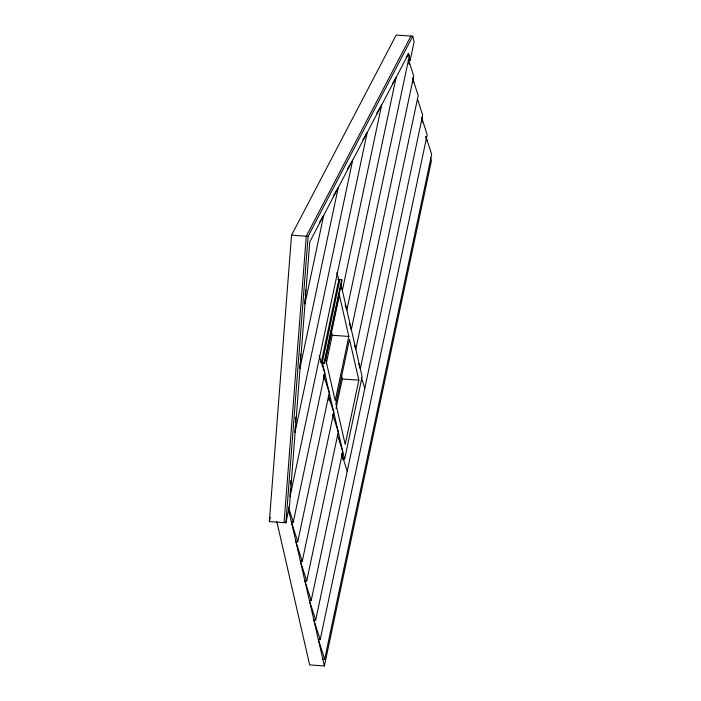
<?xml version="1.0" encoding="UTF-8"?>
<svg xmlns="http://www.w3.org/2000/svg" width="701" height="701" viewBox="0 0 701 701"><rect width="100%" height="100%" fill="white"/><g stroke="black" fill="none" stroke-linecap="round" stroke-linejoin="round"><path stroke-width="1.05" d="M290.372 489.088L290.004 496.72L367.166 132.594L362.811 139.911M290.591 484.724L290.801 480.351M295.296 425.928L294.981 432.473L352.691 160.152L347.249 169.291M295.463 422.65L295.726 417.2M300.221 362.767L299.958 368.227L338.215 187.702L333.317 195.929M300.387 359.49L300.65 354.04M305.207 298.521L304.935 303.971L323.739 215.26L319.384 222.567M305.312 296.33L305.627 289.785M410.155 60.479L408.604 53.723L309.746 241.889L289.504 505.798L285.912 522.771L269.342 521.597L291.537 235.194L396.196 35.05L412.766 36.224L414.081 41.955L410.155 60.479L408.315 60.347L409.279 64.588M284.071 522.639L306.258 236.237L410.926 36.093M285.912 522.771L308.098 236.368L412.766 36.224M269.342 521.597L270.244 517.356M321.303 362.286L338.855 279.462M339.871 279.533L322.32 362.356L344.559 459.462L362.11 376.639L341.098 284.869M322.565 363.433L324.405 363.556L324.16 362.487L341.711 279.664L337.803 279.384M324.405 363.556L341.957 280.733L341.711 279.664M326.228 363.74L332.265 335.271L331.293 331.047M322.819 659.142L324.659 659.273L318.333 639.557L320.173 639.68L313.846 619.964L315.687 620.096L309.36 600.371L311.2 600.503L304.874 580.787L306.714 580.919L300.387 561.194L302.227 561.326L295.901 541.61L297.741 541.742L291.414 522.017L293.255 522.149L324.808 373.221L319.148 355.582M297.741 541.742L329.295 392.814L323.634 375.166M348.826 336.445L335.201 400.753L325.763 359.543L339.389 295.244L348.826 336.445L332.265 335.271M302.227 561.326L333.781 412.398L328.454 395.793M336.024 408.508L342.272 378.987L341.553 375.85M306.714 580.919L338.268 431.991L332.607 414.344M311.2 600.503L342.754 451.575L337.426 434.97M358.842 380.161L345.216 444.469L335.858 403.618L349.484 339.319L358.842 380.161L342.272 378.987M315.687 620.096L422.685 115.183L417.358 98.578M320.173 639.68L427.172 134.767L421.511 117.128M324.659 659.273L431.658 154.36L425.998 136.713M276.834 521.605L309.649 664.907L324.379 665.95L431.369 161.037L430.642 157.856M406.186 57.342L408.35 53.705L409.226 56.413L351.332 329.575L349.335 323.354M392.315 83.883L396.118 77.487L346.846 309.991L345.181 304.804M376.752 113.264L381.642 105.036L342.36 290.398L341.028 286.253M291.537 235.194L308.098 236.368M320.252 362.207L324.16 362.487M408.385 59.401L413.713 76.006L355.819 349.168L354.487 345.015M412.538 77.951L418.199 95.59L360.305 368.752L358.64 363.565M336.699 272.759L339.03 280.023M361.33 377.541L364.792 388.345M341.58 453.521L347.24 471.168M288.4 507.025L293.255 522.149M412.442 78.363L413.406 82.604M421.546 118.145L422.493 122.272M425.787 136.66L426.76 140.901M323.415 375.026L324.397 379.302M328.305 396.372L329.347 400.928M341.624 454.537L342.719 459.33M288.391 508.847L324.379 665.95"/></g></svg>
